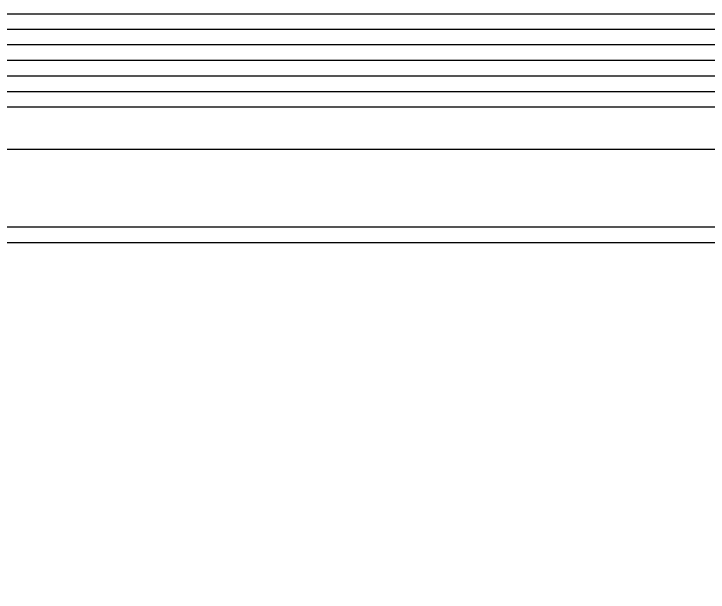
# Model space of a CAD drawing. Header units: inches. Extents: x 21 to 32698, y 13 to 3712.
# Drawn here: x 16706.095 to 16710.554, y 2594.737 to 2598.453 of the extents above; entities that cross this region are included whole.
import ezdxf

# ---------------------------------------------------------------- set-up
doc = ezdxf.new("R2010")
doc.units = ezdxf.units.IN
doc.header["$MEASUREMENT"] = 0
doc.set_wipeout_variables(frame=1)
for name, color, linetype, lineweight in [('Z_MİM_-KM-GLAZ-1', 8, 'Continuous', 25), ('Z_MİM_-KM-PAINT', 8, 'Continuous', 25), ('Z_MİM_-KM-WALL-PLASTER', 8, 'Continuous', 25), ('Z_MİM_00', 8, 'Continuous', 25), ('Z_MİM_ALUMINIUM', 8, 'Continuous', 25), ('Z_MİM_KOLON-0.KAT', 8, 'Continuous', 25), ('Z_MİM_MYM_CAM', 8, 'Continuous', 25)]:
    doc.layers.add(name, color=color, linetype=linetype, lineweight=lineweight)

# ---------------------------------------------------------------- blocks, each defined once
blk = doc.blocks.new('*U181')
at = {"layer": 'Z_MİM_MYM_CAM'}
for points in [[(-387.237, -22), (1522.632, -22)], [(-387.237, -22), (1522.632, -22)], [(1522.632, -23), (-387.237, -23)], [(1522.632, -24), (-387.237, -24)], [(1522.632, -25), (-387.237, -25)], [(1522.632, -26), (-387.237, -26)], [(1522.632, -27), (-387.237, -27)], [(1522.632, -28), (-387.237, -28)], [(1522.632, -28), (-387.237, -28)]]:
    blk.add_lwpolyline(points, dxfattribs=at)
blk = doc.blocks.new('-KM-AL3 420_900')
at = {"layer": 'Z_MİM_KOLON-0.KAT', "xscale": 0.1, "yscale": 0.1, "zscale": 0.1}
blk.add_blockref('*U181', (3139.7295, 2313.3008), dxfattribs=at)
blk.add_wipeout([(3094.3862, 2310.1483), (3094.3862, 2269.7308), (3684.3862, 2269.7308), (3684.3862, 2310.1483)]).dxf.layer = 'Z_MİM_-KM-GLAZ-1'
at = {"layer": 'Z_MİM_ALUMINIUM'}
blk.add_line((3100.0058, 2309.6308), (3678.7666, 2309.6308), dxfattribs=at)

msp = doc.modelspace()

# ---------------------------------------------------------------- block references
at = {"layer": 'Z_MİM_00'}
msp.add_blockref('-KM-AL3 420_900', (13602.328, 287.3523), dxfattribs=at)

# ---------------------------------------------------------------- next in the draw order: linework, layer by layer
at = {"layer": 'Z_MİM_-KM-PAINT'}
msp.add_lwpolyline([(18847.2143, 966.5831), (17326.2138, 966.5831), (17326.2138, 996.5831), (16657.2133, 996.5831), (16657.2133, 966.5831), (15316.214, 966.5831), (15316.214, 1621.5832), (15026.2142, 1621.5832), (15026.2148, 2597.5843), (18847.2143, 2597.5843)], close=True, dxfattribs=at)
at = {"layer": 'Z_MİM_-KM-WALL-PLASTER'}
msp.add_lwpolyline([(18846.7143, 967.0831), (17326.7138, 967.0831), (17326.7138, 997.0831), (16656.7133, 997.0831), (16656.7133, 967.0831), (15316.714, 967.0831), (15316.714, 1622.0832), (15026.7142, 1622.0832), (15026.7148, 2597.0843), (18846.7143, 2597.0843)], close=True, dxfattribs=at)

doc.saveas('drawing.dxf')
